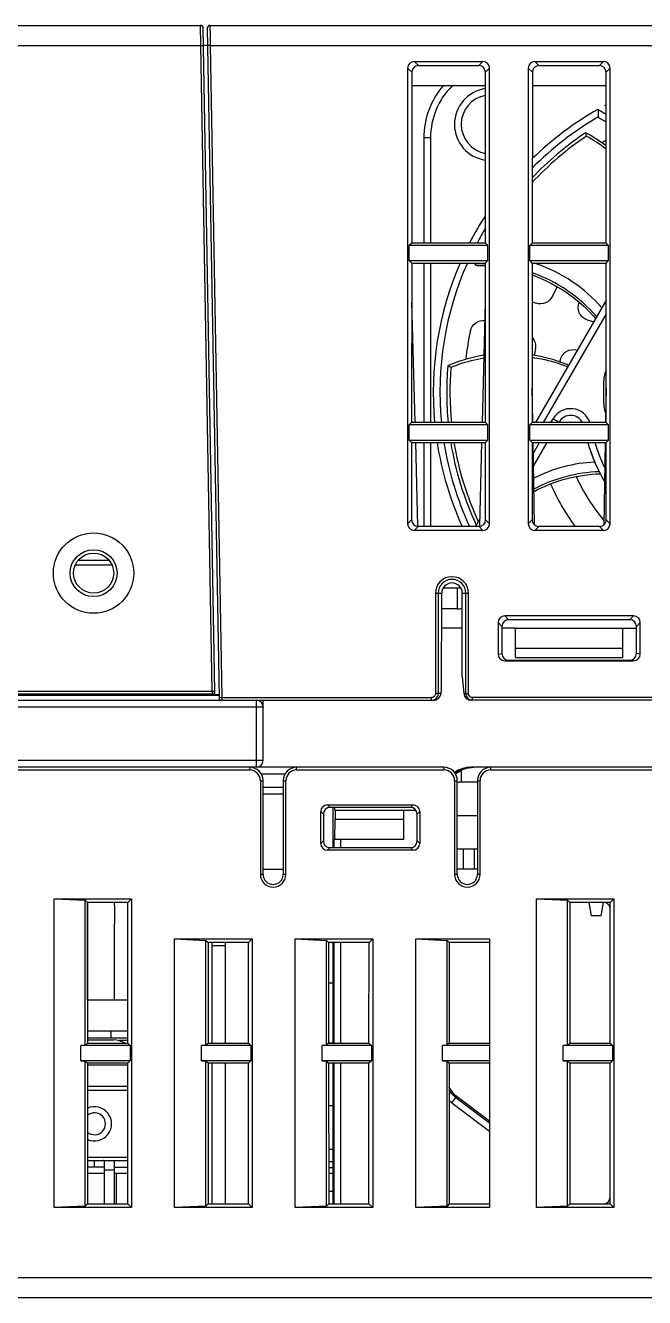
# Model space of a CAD drawing. Header units: millimetres. Extents: x 285 to 860, y 229 to 920.
# Drawn here: x 496.2 to 542.4, y 634.9 to 729.9 of the extents above; entities that cross this region are included whole.
import ezdxf

# ---------------------------------------------------------------- set-up
doc = ezdxf.new("R2010")
doc.units = ezdxf.units.MM
doc.header["$LTSCALE"] = 6
doc.layers.get('0').update_dxf_attribs({"linetype": 'CONTINUOUS'})

msp = doc.modelspace()

# ---------------------------------------------------------------- linework, layer by layer
for p, q in [((457.831, 729.917), (509.228, 729.917)), ((509.251, 728.417), (509.228, 729.917)), ((510.294, 680.143), (509.428, 729.72)), ((509.73, 729.713), (510.603, 679.713)), ((509.93, 729.917), (651.891, 729.917)), ((509.93, 729.917), (509.942, 729.14)), ((509.942, 729.14), (509.945, 728.93)), ((509.945, 728.93), (509.953, 728.417)), ((456.331, 728.417), (509.251, 728.417)), ((509.251, 728.417), (509.451, 728.42)), ((510.092, 680.206), (509.251, 728.417)), ((509.753, 728.417), (509.451, 728.417)), ((509.953, 728.417), (509.753, 728.413)), ((509.953, 728.417), (510.803, 679.717)), ((509.953, 728.417), (647.444, 728.417)), ((525.18, 727.224), (525.487, 726.917)), ((525.18, 727.224), (530.302, 727.224)), ((525.487, 726.917), (529.995, 726.917)), ((529.995, 726.917), (530.302, 727.224)), ((534.18, 727.224), (534.487, 726.917)), ((534.18, 727.224), (539.302, 727.224)), ((534.487, 726.917), (538.995, 726.917)), ((538.995, 726.917), (539.302, 727.224)), ((524.684, 726.727), (524.684, 692.706)), ((524.684, 726.727), (524.991, 726.421)), ((524.991, 726.421), (524.985, 713.661)), ((530.492, 726.421), (530.798, 726.727)), ((530.497, 713.661), (530.492, 726.421)), ((530.798, 692.706), (530.798, 726.727)), ((533.684, 726.727), (533.684, 692.706)), ((533.684, 726.727), (533.991, 726.421)), ((533.991, 726.421), (533.985, 713.661)), ((539.492, 726.421), (539.798, 726.727)), ((539.497, 713.661), (539.492, 726.421)), ((539.798, 692.706), (539.798, 726.727)), ((530.492, 725.417), (524.99, 725.417)), ((539.492, 725.417), (533.99, 725.417)), ((539.493, 723.878), (539.403, 723.929)), ((539.493, 723.928), (539.403, 723.929)), ((538.891, 723.07), (539.493, 722.723)), ((538.892, 723.647), (539.493, 723.3)), ((525.891, 721.517), (525.891, 713.661)), ((526.391, 721.517), (525.891, 721.517)), ((526.391, 721.517), (526.391, 713.661)), ((537.962, 721.892), (537.967, 721.89)), ((538.295, 721.714), (537.967, 721.89)), ((524.985, 713.661), (524.807, 713.482)), ((524.807, 712.351), (524.807, 713.482)), ((530.675, 713.482), (524.807, 713.482)), ((530.497, 713.661), (524.985, 713.661)), ((530.451, 713.686), (530.439, 713.664)), ((530.492, 713.761), (530.451, 713.686)), ((530.497, 713.661), (530.675, 713.482)), ((530.675, 712.351), (530.675, 713.482)), ((533.985, 713.661), (533.807, 713.482)), ((533.807, 712.351), (533.807, 713.482)), ((539.675, 713.482), (533.807, 713.482)), ((539.497, 713.661), (533.985, 713.661)), ((539.497, 713.661), (539.675, 713.482)), ((539.675, 712.351), (539.675, 713.482)), ((524.985, 712.173), (524.807, 712.351)), ((524.807, 712.351), (530.675, 712.351)), ((524.985, 712.173), (524.979, 700.255)), ((524.985, 712.173), (530.498, 712.173)), ((525.891, 712.173), (525.891, 700.255)), ((526.391, 712.173), (526.391, 700.255)), ((530.498, 712.173), (530.675, 712.351)), ((530.503, 700.255), (530.498, 712.173)), ((533.985, 712.173), (533.807, 712.351)), ((533.807, 712.351), (539.675, 712.351)), ((533.985, 712.173), (533.979, 700.255)), ((533.985, 712.173), (539.498, 712.173)), ((539.498, 712.173), (539.675, 712.351)), ((539.503, 700.255), (539.498, 712.173)), ((524.983, 709.261), (525.219, 700.261)), ((530.263, 700.261), (530.499, 709.261)), ((533.983, 709.264), (534.282, 709.167)), ((539.373, 709.167), (534.228, 700.255)), ((539.499, 709.094), (539.373, 709.167)), ((539.499, 708.385), (534.805, 700.255)), ((538.092, 707.928), (538.569, 707.773)), ((527.682, 704.488), (527.686, 704.491)), ((528.028, 704.637), (527.686, 704.491)), ((539.501, 704.202), (539.397, 703.921)), ((539.333, 703.58), (539.301, 703.155)), ((539.301, 703.155), (539.301, 701.878)), ((539.397, 703.921), (539.333, 703.58)), ((534.026, 700.256), (533.981, 702.843)), ((539.502, 702.843), (539.456, 700.256)), ((539.301, 701.878), (539.333, 701.453)), ((539.333, 701.453), (539.397, 701.112)), ((539.397, 701.112), (539.468, 700.92)), ((524.979, 700.255), (524.807, 700.082)), ((530.503, 700.255), (524.979, 700.255)), ((530.503, 700.255), (530.675, 700.082)), ((533.979, 700.255), (533.807, 700.082)), ((539.503, 700.255), (533.979, 700.255)), ((535.383, 700.255), (535.553, 700.549)), ((535.553, 700.549), (535.986, 700.299)), ((535.96, 700.255), (535.986, 700.299)), ((539.503, 700.255), (539.675, 700.082)), ((524.807, 698.951), (524.807, 700.082)), ((530.675, 700.082), (524.807, 700.082)), ((530.675, 698.951), (530.675, 700.082)), ((533.807, 698.951), (533.807, 700.082)), ((539.675, 700.082), (533.807, 700.082)), ((539.675, 698.951), (539.675, 700.082)), ((524.979, 698.779), (524.807, 698.951)), ((524.807, 698.951), (530.675, 698.951)), ((524.979, 698.779), (524.976, 692.998)), ((524.979, 698.779), (530.503, 698.779)), ((525.258, 698.786), (525.422, 692.5)), ((525.891, 698.779), (525.891, 692.502)), ((526.391, 698.779), (526.391, 692.502)), ((530.06, 692.5), (530.225, 698.786)), ((530.503, 698.779), (530.675, 698.951)), ((530.506, 692.998), (530.503, 698.779)), ((533.979, 698.779), (533.807, 698.951)), ((533.807, 698.951), (539.675, 698.951)), ((533.979, 698.779), (533.976, 692.998)), ((533.979, 698.779), (539.503, 698.779)), ((534.159, 692.613), (534.051, 698.78)), ((534.066, 697.974), (534.53, 698.779)), ((534.082, 697.003), (535.108, 698.779)), ((539.431, 698.78), (539.323, 692.613)), ((539.503, 698.779), (539.675, 698.951)), ((539.506, 692.998), (539.503, 698.779)), ((524.976, 692.998), (524.684, 692.706)), ((530.075, 693.062), (529.751, 692.502)), ((530.798, 692.706), (530.506, 692.998)), ((533.976, 692.998), (533.684, 692.706)), ((539.798, 692.706), (539.506, 692.998)), ((525.472, 692.502), (525.18, 692.21)), ((530.302, 692.21), (525.18, 692.21)), ((530.01, 692.502), (525.472, 692.502)), ((530.302, 692.21), (530.01, 692.502)), ((534.472, 692.502), (534.18, 692.21)), ((539.302, 692.21), (534.18, 692.21)), ((539.01, 692.502), (534.472, 692.502)), ((539.302, 692.21), (539.01, 692.502)), ((500.09, 689.977), (502.393, 689.977)), ((499.878, 689.637), (502.605, 689.637)), ((527.339, 687.917), (528.381, 687.917)), ((528.381, 687.917), (528.381, 686.345)), ((526.757, 687.517), (526.757, 680.017)), ((526.757, 687.517), (527.224, 687.517)), ((526.956, 687.517), (526.956, 680.017)), ((527.221, 680.352), (527.224, 687.517)), ((528.761, 681.302), (528.758, 687.517)), ((528.758, 687.517), (529.225, 687.517)), ((529.026, 680.017), (529.026, 687.517)), ((529.225, 680.017), (529.225, 687.517)), ((528.381, 686.345), (527.223, 686.345)), ((531.434, 685.327), (531.434, 682.972)), ((531.434, 685.327), (531.723, 685.038)), ((531.723, 685.038), (531.722, 683.013)), ((531.93, 685.824), (532.219, 685.535)), ((541.552, 685.824), (531.93, 685.824)), ((541.263, 685.535), (532.219, 685.535)), ((541.552, 685.824), (541.263, 685.535)), ((542.048, 685.327), (541.759, 685.038)), ((541.76, 683.013), (541.759, 685.038)), ((542.048, 682.972), (542.048, 685.327)), ((528.759, 684.917), (527.223, 684.917)), ((532.741, 684.917), (531.723, 684.917)), ((532.741, 682.717), (532.741, 684.917)), ((532.741, 684.917), (541.759, 684.917)), ((540.741, 682.717), (540.741, 684.917)), ((532.741, 683.417), (540.741, 683.417)), ((531.434, 682.972), (531.722, 683.013)), ((531.937, 682.473), (532.225, 682.514)), ((531.937, 682.473), (541.545, 682.473)), ((532.225, 682.514), (541.258, 682.514)), ((532.741, 682.717), (540.741, 682.717)), ((541.545, 682.473), (541.258, 682.514)), ((542.048, 682.972), (541.76, 683.013)), ((528.761, 681.302), (528.879, 680.017)), ((474.455, 680.206), (510.092, 680.206)), ((510.092, 680.206), (510.292, 680.21)), ((510.092, 680.206), (510.092, 680.007)), ((527.18, 680.017), (527.221, 680.352)), ((474.455, 680.007), (510.092, 680.007)), ((474.571, 679.89), (510.603, 679.897)), ((474.591, 679.517), (526.615, 679.517)), ((510.094, 679.939), (510.092, 680.007)), ((510.599, 679.939), (510.094, 679.939)), ((510.803, 679.717), (510.603, 679.713)), ((510.803, 679.717), (510.803, 679.517)), ((510.803, 679.717), (526.455, 679.717)), ((513.391, 674.517), (513.391, 679.517)), ((513.891, 675.017), (513.891, 679.517)), ((526.455, 679.517), (526.455, 679.717)), ((527.18, 680.017), (526.757, 680.017)), ((528.879, 680.017), (529.225, 680.017)), ((544.053, 679.517), (529.429, 679.517)), ((529.527, 679.517), (529.527, 679.717)), ((543.955, 679.717), (529.527, 679.717)), ((474.591, 679.025), (513.391, 679.025)), ((513.391, 675.025), (474.591, 675.025)), ((512.891, 674.517), (483.201, 674.517)), ((512.891, 674.517), (512.891, 674.317)), ((516.391, 674.517), (512.891, 674.517)), ((516.391, 674.317), (516.391, 674.517)), ((527.391, 674.517), (516.391, 674.517)), ((527.391, 674.517), (527.391, 674.317)), ((530.891, 674.517), (529.411, 674.517)), ((530.891, 674.317), (530.891, 674.517)), ((546.342, 674.517), (530.891, 674.517)), ((483.001, 674.317), (512.891, 674.317)), ((513.749, 674.03), (515.535, 674.03)), ((516.391, 674.317), (527.391, 674.317)), ((528.691, 673.417), (528.691, 674.304)), ((530.891, 674.317), (589.241, 674.317)), ((513.691, 673.517), (513.691, 666.517)), ((513.691, 673.517), (513.891, 673.517)), ((513.891, 666.517), (513.891, 673.517)), ((515.391, 673.004), (513.891, 673.004)), ((515.391, 673.517), (515.391, 666.517)), ((515.391, 673.517), (515.591, 673.517)), ((515.591, 666.517), (515.591, 673.517)), ((528.191, 673.517), (528.191, 666.517)), ((528.191, 673.517), (528.391, 673.517)), ((528.391, 666.517), (528.391, 673.517)), ((529.891, 673.417), (528.691, 673.417)), ((529.891, 673.517), (529.891, 666.517)), ((529.891, 673.517), (530.091, 673.517)), ((530.091, 666.517), (530.091, 673.517)), ((515.391, 672.517), (513.891, 672.517)), ((518.889, 671.517), (518.698, 671.707)), ((518.698, 671.707), (525.084, 671.707)), ((524.893, 671.517), (525.084, 671.707)), ((518.2, 668.823), (518.2, 671.209)), ((518.391, 671.019), (518.2, 671.209)), ((518.391, 671.019), (518.391, 669.015)), ((524.893, 671.517), (518.889, 671.517)), ((519.092, 671.517), (519.093, 668.517)), ((519.226, 671.517), (519.225, 671.317)), ((519.262, 671.317), (519.262, 670.617)), ((519.262, 671.317), (525.292, 671.317)), ((524.391, 669.117), (524.391, 671.317)), ((525.391, 671.019), (525.582, 671.209)), ((525.391, 669.015), (525.391, 671.019)), ((525.582, 671.209), (525.583, 668.823)), ((528.391, 670.917), (529.891, 670.917)), ((519.239, 669.117), (519.262, 670.617)), ((524.391, 670.617), (519.262, 670.617)), ((518.391, 669.015), (518.2, 668.823)), ((519.205, 668.517), (519.205, 669.117)), ((524.391, 669.117), (519.239, 669.117)), ((519.705, 668.517), (519.705, 669.117)), ((525.391, 669.015), (525.583, 668.823)), ((518.889, 668.517), (518.698, 668.325)), ((525.085, 668.325), (518.698, 668.325)), ((518.889, 668.517), (524.893, 668.517)), ((524.893, 668.517), (525.085, 668.325)), ((528.391, 668.417), (529.891, 668.417)), ((528.841, 666.917), (528.841, 668.417)), ((529.641, 668.417), (529.641, 666.917)), ((513.891, 666.917), (515.391, 666.917)), ((529.891, 666.917), (528.391, 666.917)), ((513.891, 666.517), (513.691, 666.517)), ((515.591, 666.517), (515.391, 666.517)), ((528.391, 666.517), (528.191, 666.517)), ((530.091, 666.517), (529.891, 666.517)), ((498.291, 641.634), (498.291, 664.699)), ((498.291, 664.699), (504.073, 664.699)), ((498.291, 664.699), (500.623, 664.584)), ((500.623, 653.749), (500.623, 664.584)), ((500.623, 664.584), (500.779, 664.428)), ((500.779, 664.428), (500.784, 653.909)), ((503.803, 664.428), (500.779, 664.428)), ((500.796, 657.117), (500.796, 664.428)), ((503.798, 653.909), (503.803, 664.428)), ((504.073, 664.699), (503.803, 664.428)), ((504.073, 664.699), (504.073, 641.634)), ((534.291, 664.699), (540.073, 664.699)), ((534.291, 664.699), (536.623, 664.584)), ((534.291, 641.634), (534.291, 664.699)), ((536.623, 664.584), (536.779, 664.428)), ((536.623, 653.749), (536.623, 664.584)), ((539.803, 664.428), (536.779, 664.428)), ((536.779, 664.428), (536.784, 653.909)), ((538.217, 664.428), (538.386, 663.417)), ((539.136, 663.417), (539.305, 664.428)), ((539.798, 653.909), (539.803, 664.428)), ((540.073, 664.699), (539.803, 664.428)), ((540.073, 664.699), (540.073, 641.634)), ((539.136, 663.417), (538.386, 663.417)), ((507.291, 641.634), (507.291, 661.699)), ((507.291, 661.699), (509.623, 661.584)), ((507.291, 661.699), (513.073, 661.699)), ((509.623, 653.749), (509.623, 661.584)), ((509.623, 661.584), (509.781, 661.427)), ((509.781, 661.427), (509.784, 653.909)), ((512.801, 661.427), (509.781, 661.427)), ((510.091, 653.909), (510.091, 661.427)), ((510.091, 661.217), (511.091, 661.217)), ((511.091, 653.909), (511.091, 661.427)), ((512.798, 653.909), (512.801, 661.427)), ((513.073, 661.699), (512.801, 661.427)), ((513.073, 661.699), (513.073, 641.634)), ((516.291, 641.634), (516.291, 661.699)), ((516.291, 661.699), (518.623, 661.584)), ((516.291, 661.699), (522.073, 661.699)), ((518.781, 661.427), (518.623, 661.584)), ((518.623, 653.749), (518.623, 661.584)), ((518.781, 661.427), (518.784, 653.909)), ((521.801, 661.427), (518.781, 661.427)), ((519.095, 661.427), (519.097, 653.909)), ((519.205, 653.909), (519.205, 661.427)), ((519.705, 653.909), (519.705, 661.427)), ((521.798, 653.909), (521.801, 661.427)), ((522.073, 661.699), (521.801, 661.427)), ((522.073, 661.699), (522.073, 641.634)), ((525.291, 641.634), (525.291, 661.699)), ((525.291, 661.699), (530.791, 661.699)), ((525.291, 661.699), (527.623, 661.584)), ((527.781, 661.427), (527.623, 661.584)), ((527.623, 653.749), (527.623, 661.584)), ((527.781, 661.427), (527.784, 653.909)), ((530.791, 661.427), (527.781, 661.427)), ((530.791, 661.699), (530.791, 641.634)), ((519.096, 658.397), (518.782, 658.397)), ((503.8, 657.117), (500.796, 657.117)), ((503.799, 654.817), (500.784, 654.817)), ((502.541, 654.317), (502.541, 654.817)), ((500.623, 653.749), (500.291, 653.732)), ((500.291, 652.601), (500.291, 653.732)), ((503.975, 653.732), (500.291, 653.732)), ((500.623, 653.749), (500.784, 653.909)), ((500.784, 654.317), (503.798, 654.317)), ((500.784, 654.166), (502.741, 654.166)), ((500.784, 653.909), (503.798, 653.909)), ((503.798, 654.117), (503.117, 654.117)), ((503.798, 653.909), (503.975, 653.732)), ((503.975, 653.732), (503.975, 652.601)), ((509.623, 653.749), (509.291, 653.732)), ((509.291, 652.601), (509.291, 653.732)), ((512.975, 653.732), (509.291, 653.732)), ((509.623, 653.749), (509.784, 653.909)), ((509.784, 653.909), (512.798, 653.909)), ((512.798, 653.909), (512.975, 653.732)), ((512.975, 653.732), (512.975, 652.601)), ((518.623, 653.749), (518.291, 653.732)), ((518.291, 652.601), (518.291, 653.732)), ((521.975, 653.732), (518.291, 653.732)), ((518.623, 653.749), (518.784, 653.909)), ((519.097, 653.925), (518.784, 653.925)), ((518.784, 653.909), (521.798, 653.909)), ((521.798, 653.909), (521.975, 653.732)), ((521.975, 653.732), (521.975, 652.601)), ((527.623, 653.749), (527.291, 653.732)), ((530.791, 653.732), (527.291, 653.732)), ((527.291, 652.601), (527.291, 653.732)), ((527.623, 653.749), (527.784, 653.909)), ((527.784, 653.909), (530.791, 653.909)), ((536.623, 653.749), (536.291, 653.732)), ((539.975, 653.732), (536.291, 653.732)), ((536.291, 652.601), (536.291, 653.732)), ((536.623, 653.749), (536.784, 653.909)), ((536.784, 653.909), (539.798, 653.909)), ((539.798, 653.909), (539.975, 653.732)), ((539.975, 653.732), (539.975, 652.601)), ((503.975, 652.601), (500.291, 652.601)), ((500.291, 652.601), (500.623, 652.584)), ((500.785, 652.423), (500.623, 652.584)), ((500.623, 641.749), (500.623, 652.584)), ((500.785, 652.423), (500.789, 641.915)), ((503.798, 652.423), (500.785, 652.423)), ((503.798, 652.266), (500.785, 652.266)), ((503.793, 641.915), (503.798, 652.423)), ((503.975, 652.601), (503.798, 652.423)), ((512.975, 652.601), (509.291, 652.601)), ((509.291, 652.601), (509.623, 652.584)), ((509.785, 652.423), (509.623, 652.584)), ((509.623, 641.749), (509.623, 652.584)), ((509.785, 652.423), (509.789, 641.915)), ((512.798, 652.423), (509.785, 652.423)), ((510.091, 641.915), (510.091, 652.423)), ((511.091, 641.915), (511.091, 652.423)), ((512.793, 641.915), (512.798, 652.423)), ((512.975, 652.601), (512.798, 652.423)), ((521.975, 652.601), (518.291, 652.601)), ((518.291, 652.601), (518.623, 652.584)), ((518.785, 652.423), (518.623, 652.584)), ((518.623, 641.749), (518.623, 652.584)), ((521.798, 652.423), (518.785, 652.423)), ((518.785, 652.423), (518.789, 641.915)), ((519.098, 652.423), (519.101, 641.915)), ((519.205, 641.915), (519.205, 652.423)), ((519.705, 641.915), (519.705, 652.423)), ((521.793, 641.915), (521.798, 652.423)), ((521.975, 652.601), (521.798, 652.423)), ((530.791, 652.601), (527.291, 652.601)), ((527.291, 652.601), (527.623, 652.584)), ((527.785, 652.423), (527.623, 652.584)), ((527.623, 641.749), (527.623, 652.584)), ((530.791, 652.423), (527.785, 652.423)), ((527.785, 652.423), (527.789, 641.915)), ((539.975, 652.601), (536.291, 652.601)), ((536.291, 652.601), (536.623, 652.584)), ((536.785, 652.423), (536.623, 652.584)), ((536.623, 641.749), (536.623, 652.584)), ((539.798, 652.423), (536.785, 652.423)), ((536.785, 652.423), (536.789, 641.915)), ((539.793, 641.915), (539.798, 652.423)), ((539.975, 652.601), (539.798, 652.423)), ((503.797, 650.666), (500.785, 650.666)), ((500.785, 650.392), (503.797, 650.392)), ((527.982, 649.466), (528.277, 649.86)), ((528.374, 649.908), (528.277, 649.86)), ((528.277, 649.86), (530.791, 647.975)), ((528.374, 649.908), (528.375, 649.908)), ((530.791, 648.095), (528.374, 649.908)), ((519.099, 649.242), (518.786, 649.242)), ((527.977, 649.46), (530.791, 647.35)), ((500.788, 645.392), (503.795, 645.392)), ((500.788, 645.142), (503.794, 645.142)), ((501.311, 644.642), (501.311, 645.142)), ((502.811, 641.915), (502.811, 645.142)), ((518.787, 645.987), (519.1, 645.987)), ((519.1, 645.052), (518.788, 645.052)), ((502.061, 644.642), (500.788, 644.642)), ((500.788, 644.217), (502.061, 644.217)), ((502.061, 641.915), (502.061, 645.023)), ((502.811, 644.442), (502.061, 644.442)), ((502.811, 644.642), (503.794, 644.642)), ((502.811, 644.217), (503.794, 644.217)), ((502.916, 644.217), (502.916, 641.915)), ((519.1, 644.596), (518.788, 644.596)), ((518.788, 644.217), (519.1, 644.217)), ((518.789, 642.867), (519.101, 642.867)), ((500.623, 641.749), (498.291, 641.634)), ((504.073, 641.634), (498.291, 641.634)), ((500.789, 641.915), (500.623, 641.749)), ((500.789, 641.915), (503.793, 641.915)), ((503.793, 641.915), (504.073, 641.634)), ((509.623, 641.749), (507.291, 641.634)), ((513.073, 641.634), (507.291, 641.634)), ((509.789, 641.915), (509.623, 641.749)), ((509.789, 641.915), (512.793, 641.915)), ((512.793, 641.915), (513.073, 641.634)), ((518.623, 641.749), (516.291, 641.634)), ((522.073, 641.634), (516.291, 641.634)), ((518.789, 641.915), (518.623, 641.749)), ((518.789, 641.915), (521.793, 641.915)), ((521.793, 641.915), (522.073, 641.634)), ((527.623, 641.749), (525.291, 641.634)), ((530.791, 641.634), (525.291, 641.634)), ((527.789, 641.915), (527.623, 641.749)), ((527.789, 641.915), (530.791, 641.915)), ((536.623, 641.749), (534.291, 641.634)), ((540.073, 641.634), (534.291, 641.634)), ((536.789, 641.915), (536.623, 641.749)), ((536.789, 641.915), (539.793, 641.915)), ((539.793, 641.915), (540.073, 641.634)), ((468.996, 636.417), (575.488, 636.417)), ((469.291, 634.917), (647.582, 634.917))]:
    msp.add_line(p, q)
for points in [[(539.494, 720.928), (539.148, 721.18), (538.726, 721.458), (538.295, 721.714)], [(529.925, 711.989), (530.173, 711.99), (530.498, 711.98)], [(533.984, 711.286), (534.048, 711.264), (534.514, 711.078), (534.971, 710.872), (535.419, 710.647), (535.856, 710.404), (536.282, 710.142), (536.696, 709.863), (537.095, 709.567), (537.48, 709.255), (537.849, 708.928), (538.202, 708.586), (538.538, 708.231), (538.715, 708.028)], [(530.395, 705.294), (529.964, 705.218), (529.467, 705.106), (528.977, 704.971), (528.497, 704.815), (528.028, 704.637)], [(536.696, 704.53), (536.556, 704.591), (536.077, 704.774), (535.589, 704.935), (535.092, 705.075), (534.588, 705.193), (534.078, 705.288), (533.982, 705.301)], [(534.115, 695.116), (534.433, 695.279), (534.888, 695.489), (535.351, 695.679), (535.821, 695.849), (536.297, 695.998), (536.778, 696.126), (537.261, 696.232), (537.748, 696.317), (538.235, 696.38), (538.722, 696.421), (539.057, 696.436)], [(528.391, 674.119), (528.472, 674.177), (528.557, 674.231), (528.646, 674.281), (528.737, 674.327), (528.832, 674.369), (528.93, 674.405), (529.031, 674.438), (529.134, 674.464), (529.239, 674.486), (529.346, 674.502), (529.454, 674.512), (529.564, 674.516), (529.587, 674.517)], [(528.259, 674.011), (528.313, 674.058), (528.391, 674.119)], [(528.068, 650.193), (528.019, 650.251), (527.973, 650.311), (527.929, 650.373), (527.888, 650.435), (527.849, 650.498), (527.814, 650.561), (527.785, 650.616)], [(528.375, 649.908), (528.348, 649.928), (528.288, 649.977), (528.23, 650.028), (528.174, 650.081), (528.12, 650.136), (528.068, 650.193)]]:
    msp.add_lwpolyline(points)
for radius in [3, 1.75, 1.5]:
    msp.add_circle((501.241, 689.017), radius)
for centre, radius, start, end in [((509.228, 729.717), 0.2, 1, 90), ((509.93, 729.717), 0.2, 90, 181), ((531.891, 721.517), 6, 139.44202, 180), ((531.891, 721.517), 5.5, 134.83819, 180), ((530.88, 722.528), 2.7, 98.26265, 261.78617), ((530.88, 722.528), 2.2, 100.1573, 259.89188), ((550.891, 702.517), 24.3, 117.97547, 118.21394), ((550.891, 702.517), 24.3, 119.59076, 134.08103), ((550.891, 702.517), 23.8, 120.27759, 135.25716), ((634.838, 723.302), 95.946, 179.79387, 180.13852), ((550.89, 702.518), 23.291, 123.93816, 136.53526), ((550.887, 702.521), 23.048, 123.9245, 137.16714), ((550.894, 702.512), 23.298, 123.71386, 123.9378), ((532.813, 712.113), 10.864, 52.04917, 61.33686), ((550.891, 702.517), 24.3, 147.07857, 152.69594), ((550.891, 702.517), 23.8, 148.9784, 152.07797), ((550.891, 702.517), 24.3, 156.58425, 185.34231), ((550.891, 702.517), 23.8, 156.06058, 185.45317), ((530.501, 711.966), 0.823, 165.42553, 169.93191), ((530.181, 701.499), 10.622, 90.06206, 92.64356), ((530.182, 701.318), 10.803, 88.32573, 90.06498), ((530.525, 701.102), 11.631, 71.13286, 72.16773), ((550.901, 702.511), 13.318, 148.90313, 149.99705), ((550.891, 702.517), 13.3, 148.93906, 150), ((550.888, 702.517), 23.29, 175.14405, 185.57267), ((550.905, 702.516), 23.068, 175.35835, 185.62559), ((536.852, 699.799), 1.5, 17.69933, 150), ((536.852, 699.799), 1, 27.10944, 150), ((550.891, 702.517), 24.3, 188.84913, 204.34446), ((550.891, 702.517), 23.8, 189.03611, 204.88634), ((550.89, 702.516), 23.292, 189.23598, 205.16939), ((550.885, 702.515), 23.048, 189.32916, 204.76488), ((550.909, 702.524), 13.327, 196.32145, 203.07356), ((550.891, 702.517), 13.3, 196.32074, 210.05685), ((550.891, 702.517), 12.8, 196.97749, 206.10273), ((527.991, 687.517), 1.234, 0.00139, 179.99861), ((527.991, 687.517), 1.035, 0, 180), ((528.381, 689.517), 1.6, 270, 278.99048), ((510.093, 680.207), 0.2, 269.96308, 0.9597), ((510.803, 679.717), 0.2, 181, 270), ((513.391, 679.017), 0.5, 0, 90), ((526.455, 680.016), 0.5, 270.01172, 275.9511), ((526.455, 680.017), 0.501, 275.89703, 333.56645), ((529.524, 680.017), 0.498, 180.01127, 185.91392), ((529.526, 680.017), 0.5, 185.89399, 243.56767), ((512.891, 673.517), 1, 0, 90), ((513.391, 675.017), 0.5, 270, 0), ((516.391, 673.517), 1, 90, 180), ((527.391, 673.517), 1, 0, 90), ((530.891, 673.517), 1, 90, 180), ((512.891, 673.517), 0.8, 0, 90), ((516.391, 673.517), 0.8, 90, 180), ((527.391, 673.517), 0.8, 0, 90), ((529.461, 672.523), 1.992, 126.01931, 128.6594), ((529.59, 672.513), 2.004, 127.49433, 131.65964), ((530.891, 673.517), 0.8, 90, 180), ((514.641, 666.517), 0.95, 180, 0), ((514.641, 666.517), 0.75, 180, 0), ((529.141, 666.517), 0.95, 180, 0), ((529.141, 666.517), 0.75, 180, 0), ((502.741, 652.666), 1.5, 56.03936, 90), ((501.311, 647.892), 1.275, 245.71508, 114.33358), ((529.476, 651.458), 2.497, 227.37029, 233.12773), ((501.311, 647.892), 0.815, 229.95452, 130.09466)]:
    msp.add_arc(centre, radius, start, end)
for centre, major_axis, ratio, start_param, end_param in [((525.188, 726.72), (0.359, -0.359), 0.985257, 2.363621, 3.919564), ((525.494, 726.413), (0.364, -0.353), 0.985673, 2.348776, 3.904719), ((529.988, 726.413), (0.364, 0.353), 0.985673, -0.763127, 0.792817), ((530.294, 726.72), (0.359, 0.359), 0.985257, -0.777972, 0.777972), ((534.188, 726.72), (0.359, -0.359), 0.985257, 2.363621, 3.919564), ((534.494, 726.413), (0.364, -0.353), 0.985673, 2.348776, 3.904719), ((538.988, 726.413), (0.364, 0.353), 0.985673, -0.763127, 0.792817), ((539.294, 726.72), (0.359, 0.359), 0.985257, -0.777972, 0.777972), ((550.891, 702.507), (0, 22.011), 1, 0.544337, 0.560418), ((550.891, 702.524), (0, 16.989), 1, 1.088051, 1.135237), ((550.891, 702.507), (0, 22.011), 1, 1.360318, 1.457997), ((550.891, 702.524), (0, 16.989), 1, 1.378763, 1.40795), ((550.891, 702.51), (0, 15.011), 1, 1.41258, 1.418902), ((550.891, 702.524), (0, 16.989), 1, -4.297502, -4.081182), ((550.891, 702.51), (0, 15.011), 1, -4.280704, -4.021484), ((525.188, 692.713), (0.359, 0.359), 0.985257, -3.919564, -2.363621), ((525.48, 693.006), (0.354, 0.364), 0.984828, -3.933589, -2.377646), ((530.002, 693.006), (-0.354, 0.364), 0.984828, -3.905539, -2.349596), ((530.294, 692.713), (0.359, -0.359), 0.985257, -0.777972, 0.777972), ((534.188, 692.713), (0.359, 0.359), 0.985257, -3.919564, -2.363621), ((534.48, 693.006), (0.354, 0.364), 0.984828, -3.933589, -2.377646), ((539.002, 693.006), (-0.354, 0.364), 0.984828, -3.905539, -2.349596), ((539.294, 692.713), (0.359, -0.359), 0.985257, -0.777972, 0.777972), ((531.938, 685.32), (0.359, -0.359), 0.985257, 2.363621, 3.919564), ((532.227, 685.031), (0.364, -0.353), 0.985673, 2.348776, 3.904719), ((541.255, 685.031), (0.364, 0.353), 0.985673, -0.763127, 0.792817), ((541.544, 685.32), (0.359, 0.359), 0.985257, -0.777972, 0.777972), ((531.938, 682.973), (0.499, 0.071), 0.992397, 3.001438, 4.570108), ((532.226, 683.014), (0.497, 0.085), 0.992325, 2.973608, 4.542277), ((541.256, 683.014), (0.497, -0.085), 0.992325, -1.400685, 0.167985), ((541.544, 682.973), (0.499, -0.071), 0.992397, -1.428515, 0.140154), ((510.094, 680.139), (-0.003, 0.2), 0.998629, -3.159022, -1.570796), ((526.676, 680.017), (0.4, 0.354), 0.884725, -2.356194, -0.785398), ((529.383, 680.017), (-0.394, 0.347), 0.91209, 0.767633, 2.338429), ((528.691, 672.417), (0, 1), 1, 0, 0.306536), ((518.702, 671.205), (-0.356, 0.356), 0.992435, -0.781449, 0.781449), ((525.08, 671.205), (0.356, 0.356), 0.992435, -0.781449, 0.781449), ((518.893, 671.015), (-0.349, 0.363), 0.992126, -0.762128, 0.800769), ((524.889, 671.015), (0.349, 0.363), 0.992126, -0.800769, 0.762128), ((518.701, 668.827), (0.356, 0.356), 0.99243, 2.359841, 3.923344), ((518.893, 669.018), (0.364, 0.349), 0.992727, 2.380766, 3.944269), ((524.889, 669.018), (0.364, -0.349), 0.992727, -0.802676, 0.760827), ((525.081, 668.827), (0.356, -0.356), 0.99243, -0.781752, 0.781752), ((539.299, 663.924), (0.354, 0.364), 0.984828, -0.658307, 0.763947), ((539.29, 642.418), (0.364, -0.353), 0.985673, -0.659159, 0.763127)]:
    msp.add_ellipse(centre, major_axis=major_axis, ratio=ratio, start_param=start_param, end_param=end_param)
for points, knots in [([(538.024, 721.646), (538.021, 721.676), (538.013, 721.731), (537.999, 721.805), (537.983, 721.856), (537.97, 721.885), (537.962, 721.892)], [0, 0, 0, 0, 0.360872, 0.65462, 0.871076, 1, 1, 1, 1]), ([(529.691, 712.11), (529.696, 712.089), (529.717, 712.049), (529.775, 712.011), (529.847, 711.992), (529.898, 711.989), (529.925, 711.989)], [0, 0, 0, 0, 0.222941, 0.45557, 0.714123, 1, 1, 1, 1]), ([(539.181, 708.836), (538.541, 709.579), (537.03, 710.9), (535.231, 711.784), (534.286, 712.107)], [0, 0, 0, 0, 0.495437, 1, 1, 1, 1]), ([(538.797, 708.168), (538.164, 708.905), (536.681, 710.222), (534.914, 711.119), (533.985, 711.452)], [0, 0, 0, 0, 0.496011, 1, 1, 1, 1]), ([(535.488, 709.692), (535.389, 709.479), (535.023, 709.113), (534.505, 709.094), (534.282, 709.167)], [0, 0, 0, 0, 0.500004, 1, 1, 1, 1]), ([(538.092, 707.928), (537.84, 708.01), (537.382, 708.403), (537.381, 709.007), (537.483, 709.252)], [0, 0, 0, 0, 0.500005, 1, 1, 1, 1]), ([(529.366, 707.106), (529.416, 707.341), (529.704, 707.792), (530.224, 707.914), (530.463, 707.883)], [0, 0, 0, 0, 0.500068, 1, 1, 1, 1]), ([(533.984, 706.614), (534.083, 706.501), (534.233, 706.226), (534.243, 705.914), (534.214, 705.766)], [0, 0, 0, 0, 0.499825, 1, 1, 1, 1]), ([(527.913, 704.383), (528.109, 704.465), (528.912, 704.774), (529.751, 704.987), (530.39, 705.093)], [0, 0, 0, 0, 0.247423, 1, 1, 1, 1]), ([(533.982, 705.132), (534.21, 705.099), (535.114, 704.944), (535.999, 704.681), (536.636, 704.427)], [0, 0, 0, 0, 0.251709, 1, 1, 1, 1]), ([(536.068, 704.875), (536.112, 705.149), (536.457, 705.686), (537.091, 705.748), (537.355, 705.663)], [0, 0, 0, 0, 0.500006, 1, 1, 1, 1]), ([(527.913, 704.383), (527.887, 704.399), (527.839, 704.428), (527.773, 704.462), (527.722, 704.482), (527.693, 704.49), (527.682, 704.488)], [0, 0, 0, 0, 0.360862, 0.654607, 0.871075, 1, 1, 1, 1]), ([(538.649, 697.301), (537.868, 697.271), (536.296, 697.033), (534.809, 696.47), (534.098, 696.114)], [0, 0, 0, 0, 0.495383, 1, 1, 1, 1]), ([(538.649, 697.301), (538.668, 697.256), (538.775, 697.015), (538.891, 696.779), (538.986, 696.587)], [0, 0, 0, 0, 0.185349, 1, 1, 1, 1]), ([(538.987, 696.586), (538.148, 696.56), (536.459, 696.307), (534.868, 695.688), (534.111, 695.294)], [0, 0, 0, 0, 0.495741, 1, 1, 1, 1]), ([(538.987, 696.586), (538.997, 696.565), (539.015, 696.529), (539.036, 696.486), (539.047, 696.461), (539.054, 696.447), (539.055, 696.442), (539.058, 696.436), (539.057, 696.436)], [0, 0, 0, 0, 0.421709, 0.737824, 0.851731, 0.934214, 0.983923, 1, 1, 1, 1]), ([(528.758, 687.517), (528.758, 687.712), (528.592, 688.12), (527.991, 688.365), (527.39, 688.12), (527.224, 687.712), (527.224, 687.517)], [0, 0, 0, 0, 0.24999, 0.499994, 0.749994, 1, 1, 1, 1]), ([(526.757, 680.017), (526.757, 679.94), (526.692, 679.78), (526.532, 679.717), (526.455, 679.717)], [0, 0, 0, 0, 0.499421, 1, 1, 1, 1]), ([(513.391, 679.025), (513.455, 679.025), (513.572, 679.025), (513.712, 679.024), (513.8, 679.021), (513.85, 679.022), (513.871, 679.016), (513.891, 679.02), (513.891, 679.017)], [0, 0, 0, 0, 0.382497, 0.706782, 0.831031, 0.923525, 0.98044, 1, 1, 1, 1]), ([(513.891, 675.017), (513.891, 675.02), (513.871, 675.016), (513.85, 675.022), (513.8, 675.021), (513.712, 675.024), (513.572, 675.025), (513.455, 675.025), (513.391, 675.025)], [0, 0, 0, 0, 0.01956, 0.076475, 0.168969, 0.293218, 0.617503, 1, 1, 1, 1]), ([(502.796, 657.117), (502.796, 658.335), (502.811, 660.772), (502.816, 663.21), (502.814, 664.428)], [0, 0, 0, 0, 0.5, 1, 1, 1, 1]), ([(502.061, 645.023), (502.061, 645.054), (502.057, 645.105), (502.004, 645.139), (501.975, 645.142), (501.96, 645.142)], [0, 0, 0, 0, 0.523159, 0.739937, 1, 1, 1, 1])]:
    msp.add_open_spline(points, degree=3, knots=knots)
for points in [[(528.381, 686.345), (528.508, 686.345), (528.635, 686.357), (528.759, 686.381)], [(526.956, 680.017), (526.956, 679.941), (526.937, 679.863), (526.904, 679.794)], [(529.374, 679.758), (529.288, 679.808), (529.225, 679.917), (529.225, 680.017)], [(529.527, 679.517), (529.451, 679.517), (529.372, 679.535), (529.304, 679.569)], [(529.527, 679.717), (529.474, 679.717), (529.42, 679.731), (529.374, 679.758)], [(529.411, 674.517), (528.981, 674.517), (528.536, 674.371), (528.18, 674.131)], [(528.289, 674.135), (528.609, 674.367), (529.016, 674.505), (529.411, 674.516)], [(528.37, 674.103), (528.666, 674.33), (529.04, 674.476), (529.411, 674.509)], [(527.783, 650.62), (527.92, 650.343), (528.128, 650.093), (528.374, 649.908)], [(528.277, 649.86), (528.083, 650.005), (527.914, 650.19), (527.784, 650.395)]]:
    msp.add_open_spline(points, degree=3)

doc.saveas('drawing.dxf')
